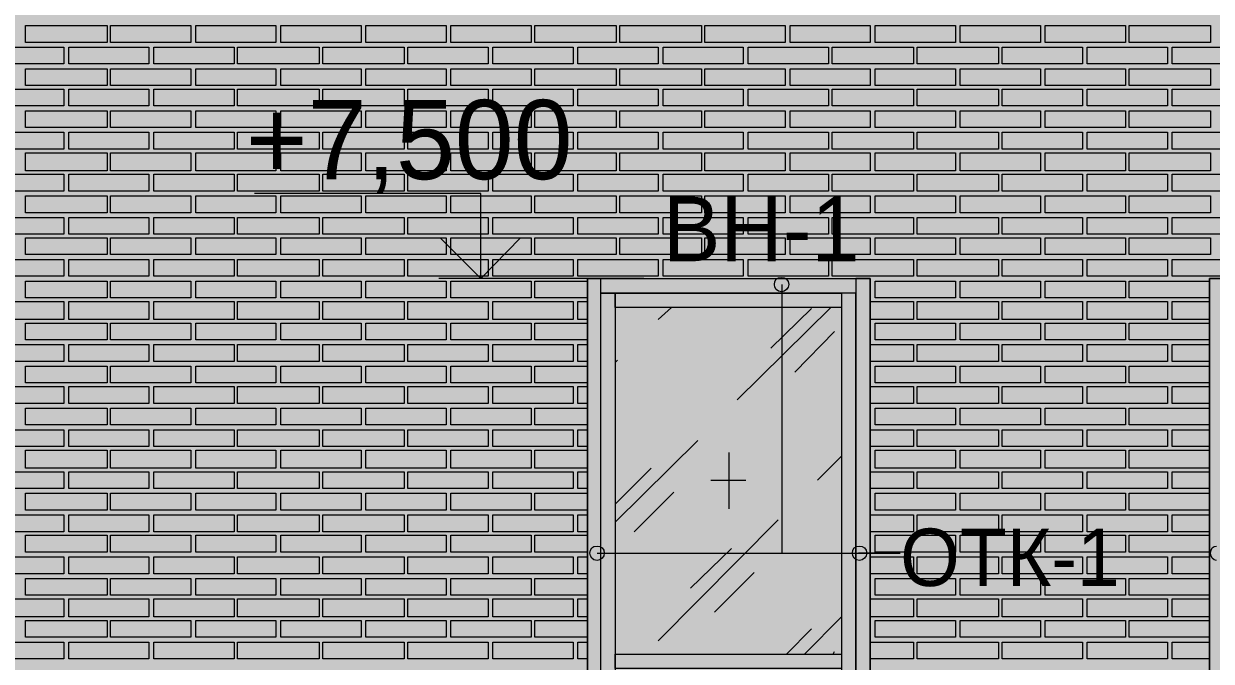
# Model space of a CAD drawing. Header units: millimetres. Extents: x -28928 to 100580, y -22867 to 36490.
# Drawn here: x -8373 to -4180, y 22440 to 24689 of the extents above; entities that cross this region are included whole.
import ezdxf

# ---------------------------------------------------------------- set-up
doc = ezdxf.new("R2010")
doc.units = ezdxf.units.MM
doc.layers.add('PDF _Геометрия', color=7, linetype='Continuous', true_color=0x8f8e8d)
doc.layers.add('PDF _Сплошная заливка', color=7, linetype='Continuous', true_color=0xffffff)
doc.layers.add('PDF _Текст', color=7, linetype='Continuous')

msp = doc.modelspace()

# ---------------------------------------------------------------- hatches: boundary and pattern name
at = {"layer": 'PDF _Сплошная заливка', "true_color": 0xdcd6cf, "transparency": 33554559}
msp.add_hatch(color=254, dxfattribs=at).paths.add_polyline_path([(-18676.6, 16343.4), (-18676.6, 19592.6), (-17276.3, 19592.6), (-17276.3, 16343.4), (19112.6, 16343.4), (19112.6, 30089.1), (-21853.9, 30089.1), (-21853.9, 16343.4), (-21375.9, 16343.4), (-21375.9, 19592.6), (-19277.4, 19592.6), (-19277.4, 16343.4)])

# ---------------------------------------------------------------- linework, layer by layer
at = {"layer": 'PDF _Геометрия', "lineweight": 9}
for points in [[(-8078.6, 24682.2), (-8078.6, 24623), (-8366.3, 24623), (-8366.3, 24682.2)], [(-7782.4, 24682.2), (-7782.4, 24623), (-8065.9, 24623), (-8065.9, 24682.2)], [(-7482, 24682.2), (-7482, 24623), (-7765.5, 24623), (-7765.5, 24682.2)], [(-7181.6, 24682.2), (-7181.6, 24623), (-7465.1, 24623), (-7465.1, 24682.2)], [(-6881.3, 24682.2), (-6881.3, 24623), (-7164.7, 24623), (-7164.7, 24682.2)], [(-6580.9, 24682.2), (-6580.9, 24623), (-6864.3, 24623), (-6864.3, 24682.2)], [(-6280.5, 24682.2), (-6280.5, 24623), (-6568.2, 24623), (-6568.2, 24682.2)], [(-5980.1, 24682.2), (-5980.1, 24623), (-6267.8, 24623), (-6267.8, 24682.2)], [(-5683.9, 24682.2), (-5683.9, 24623), (-5967.4, 24623), (-5967.4, 24682.2)], [(-5383.6, 24682.2), (-5383.6, 24623), (-5667, 24623), (-5667, 24682.2)], [(-5083.2, 24682.2), (-5083.2, 24623), (-5366.6, 24623), (-5366.6, 24682.2)], [(-4782.8, 24682.2), (-4782.8, 24623), (-5066.3, 24623), (-5066.3, 24682.2)], [(-4482.4, 24682.2), (-4482.4, 24623), (-4765.9, 24623), (-4765.9, 24682.2)], [(-4182, 24682.2), (-4182, 24623), (-4469.7, 24623), (-4469.7, 24682.2)], [(-8230.9, 24546.8), (-8374.7, 24546.8), (-8514.3, 24546.8), (-8514.3, 24606), (-8374.7, 24606), (-8230.9, 24606)], [(-7930.5, 24546.8), (-8074.3, 24546.8), (-8213.9, 24546.8), (-8213.9, 24606), (-8074.3, 24606), (-7930.5, 24606)], [(-7630.1, 24546.8), (-7773.9, 24546.8), (-7913.6, 24546.8), (-7913.6, 24606), (-7773.9, 24606), (-7630.1, 24606)], [(-7329.7, 24546.8), (-7473.6, 24546.8), (-7617.4, 24546.8), (-7617.4, 24606), (-7473.6, 24606), (-7329.7, 24606)], [(-7029.3, 24546.8), (-7173.2, 24546.8), (-7317, 24546.8), (-7317, 24606), (-7173.2, 24606), (-7029.3, 24606)], [(-6733.2, 24546.8), (-6872.8, 24546.8), (-7016.6, 24546.8), (-7016.6, 24606), (-6872.8, 24606), (-6733.2, 24606)], [(-6432.8, 24546.8), (-6572.4, 24546.8), (-6716.3, 24546.8), (-6716.3, 24606), (-6572.4, 24606), (-6432.8, 24606)], [(-6132.4, 24546.8), (-6272, 24546.8), (-6415.9, 24546.8), (-6415.9, 24606), (-6272, 24606), (-6132.4, 24606)], [(-5832, 24546.8), (-5975.9, 24546.8), (-6115.5, 24546.8), (-6115.5, 24606), (-5975.9, 24606), (-5832, 24606)], [(-5531.6, 24546.8), (-5675.5, 24546.8), (-5815.1, 24546.8), (-5815.1, 24606), (-5675.5, 24606), (-5531.6, 24606)], [(-5231.3, 24546.8), (-5375.1, 24546.8), (-5518.9, 24546.8), (-5518.9, 24606), (-5375.1, 24606), (-5231.3, 24606)], [(-4930.9, 24546.8), (-5074.7, 24546.8), (-5218.6, 24546.8), (-5218.6, 24606), (-5074.7, 24606), (-4930.9, 24606)], [(-4634.7, 24546.8), (-4774.3, 24546.8), (-4918.2, 24546.8), (-4918.2, 24606), (-4774.3, 24606), (-4634.7, 24606)], [(-4334.3, 24546.8), (-4473.9, 24546.8), (-4617.8, 24546.8), (-4617.8, 24606), (-4473.9, 24606), (-4334.3, 24606)], [(-4033.9, 24546.8), (-4173.6, 24546.8), (-4317.4, 24546.8), (-4317.4, 24606), (-4173.6, 24606), (-4033.9, 24606)], [(-8078.6, 24529.9), (-8078.6, 24470.7), (-8366.3, 24470.7), (-8366.3, 24529.9)], [(-7782.4, 24529.9), (-7782.4, 24470.7), (-8065.9, 24470.7), (-8065.9, 24529.9)], [(-7482, 24529.9), (-7482, 24470.7), (-7765.5, 24470.7), (-7765.5, 24529.9)], [(-7181.6, 24529.9), (-7181.6, 24470.7), (-7465.1, 24470.7), (-7465.1, 24529.9)], [(-6881.3, 24529.9), (-6881.3, 24470.7), (-7164.7, 24470.7), (-7164.7, 24529.9)], [(-6580.9, 24529.9), (-6580.9, 24470.7), (-6864.3, 24470.7), (-6864.3, 24529.9)], [(-6280.5, 24529.9), (-6280.5, 24470.7), (-6568.2, 24470.7), (-6568.2, 24529.9)], [(-5980.1, 24529.9), (-5980.1, 24470.7), (-6267.8, 24470.7), (-6267.8, 24529.9)], [(-5683.9, 24529.9), (-5683.9, 24470.7), (-5967.4, 24470.7), (-5967.4, 24529.9)], [(-5383.6, 24529.9), (-5383.6, 24470.7), (-5667, 24470.7), (-5667, 24529.9)], [(-5083.2, 24529.9), (-5083.2, 24470.7), (-5366.6, 24470.7), (-5366.6, 24529.9)], [(-4782.8, 24529.9), (-4782.8, 24470.7), (-5066.3, 24470.7), (-5066.3, 24529.9)], [(-4482.4, 24529.9), (-4482.4, 24470.7), (-4765.9, 24470.7), (-4765.9, 24529.9)], [(-4182, 24529.9), (-4182, 24470.7), (-4469.7, 24470.7), (-4469.7, 24529.9)], [(-8230.9, 24398.7), (-8374.7, 24398.7), (-8514.3, 24398.7), (-8514.3, 24458), (-8374.7, 24458), (-8230.9, 24458)], [(-7930.5, 24398.7), (-8074.3, 24398.7), (-8213.9, 24398.7), (-8213.9, 24458), (-8074.3, 24458), (-7930.5, 24458)], [(-7630.1, 24398.7), (-7773.9, 24398.7), (-7913.6, 24398.7), (-7913.6, 24458), (-7773.9, 24458), (-7630.1, 24458)], [(-7329.7, 24398.7), (-7473.6, 24398.7), (-7617.4, 24398.7), (-7617.4, 24458), (-7473.6, 24458), (-7329.7, 24458)], [(-7029.3, 24398.7), (-7173.2, 24398.7), (-7317, 24398.7), (-7317, 24458), (-7173.2, 24458), (-7029.3, 24458)], [(-6733.2, 24398.7), (-6872.8, 24398.7), (-7016.6, 24398.7), (-7016.6, 24458), (-6872.8, 24458), (-6733.2, 24458)], [(-6432.8, 24398.7), (-6572.4, 24398.7), (-6716.3, 24398.7), (-6716.3, 24458), (-6572.4, 24458), (-6432.8, 24458)], [(-6132.4, 24398.7), (-6272, 24398.7), (-6415.9, 24398.7), (-6415.9, 24458), (-6272, 24458), (-6132.4, 24458)], [(-5832, 24398.7), (-5975.9, 24398.7), (-6115.5, 24398.7), (-6115.5, 24458), (-5975.9, 24458), (-5832, 24458)], [(-5531.6, 24398.7), (-5675.5, 24398.7), (-5815.1, 24398.7), (-5815.1, 24458), (-5675.5, 24458), (-5531.6, 24458)], [(-5231.3, 24398.7), (-5375.1, 24398.7), (-5518.9, 24398.7), (-5518.9, 24458), (-5375.1, 24458), (-5231.3, 24458)], [(-4930.9, 24398.7), (-5074.7, 24398.7), (-5218.6, 24398.7), (-5218.6, 24458), (-5074.7, 24458), (-4930.9, 24458)], [(-4634.7, 24398.7), (-4774.3, 24398.7), (-4918.2, 24398.7), (-4918.2, 24458), (-4774.3, 24458), (-4634.7, 24458)], [(-4334.3, 24398.7), (-4473.9, 24398.7), (-4617.8, 24398.7), (-4617.8, 24458), (-4473.9, 24458), (-4334.3, 24458)], [(-4033.9, 24398.7), (-4173.6, 24398.7), (-4317.4, 24398.7), (-4317.4, 24458), (-4173.6, 24458), (-4033.9, 24458)], [(-8078.6, 24381.8), (-8078.6, 24322.6), (-8366.3, 24322.6), (-8366.3, 24381.8)], [(-7782.4, 24381.8), (-7782.4, 24322.6), (-8065.9, 24322.6), (-8065.9, 24381.8)], [(-7482, 24381.8), (-7482, 24322.6), (-7765.5, 24322.6), (-7765.5, 24381.8)], [(-7181.6, 24381.8), (-7181.6, 24322.6), (-7465.1, 24322.6), (-7465.1, 24381.8)], [(-6881.3, 24381.8), (-6881.3, 24322.6), (-7164.7, 24322.6), (-7164.7, 24381.8)], [(-6580.9, 24381.8), (-6580.9, 24322.6), (-6864.3, 24322.6), (-6864.3, 24381.8)], [(-6280.5, 24381.8), (-6280.5, 24322.6), (-6568.2, 24322.6), (-6568.2, 24381.8)], [(-5980.1, 24381.8), (-5980.1, 24322.6), (-6267.8, 24322.6), (-6267.8, 24381.8)], [(-5683.9, 24381.8), (-5683.9, 24322.6), (-5967.4, 24322.6), (-5967.4, 24381.8)], [(-5383.6, 24381.8), (-5383.6, 24322.6), (-5667, 24322.6), (-5667, 24381.8)], [(-5083.2, 24381.8), (-5083.2, 24322.6), (-5366.6, 24322.6), (-5366.6, 24381.8)], [(-4782.8, 24381.8), (-4782.8, 24322.6), (-5066.3, 24322.6), (-5066.3, 24381.8)], [(-4482.4, 24381.8), (-4482.4, 24322.6), (-4765.9, 24322.6), (-4765.9, 24381.8)], [(-4182, 24381.8), (-4182, 24322.6), (-4469.7, 24322.6), (-4469.7, 24381.8)], [(-8230.9, 24246.4), (-8374.7, 24246.4), (-8514.3, 24246.4), (-8514.3, 24305.7), (-8374.7, 24305.7), (-8230.9, 24305.7)], [(-7930.5, 24246.4), (-8074.3, 24246.4), (-8213.9, 24246.4), (-8213.9, 24305.7), (-8074.3, 24305.7), (-7930.5, 24305.7)], [(-7630.1, 24246.4), (-7773.9, 24246.4), (-7913.6, 24246.4), (-7913.6, 24305.7), (-7773.9, 24305.7), (-7630.1, 24305.7)], [(-7329.7, 24246.4), (-7473.6, 24246.4), (-7617.4, 24246.4), (-7617.4, 24305.7), (-7473.6, 24305.7), (-7329.7, 24305.7)], [(-7029.3, 24246.4), (-7173.2, 24246.4), (-7317, 24246.4), (-7317, 24305.7), (-7173.2, 24305.7), (-7029.3, 24305.7)], [(-6733.2, 24246.4), (-6872.8, 24246.4), (-7016.6, 24246.4), (-7016.6, 24305.7), (-6872.8, 24305.7), (-6733.2, 24305.7)], [(-6432.8, 24246.4), (-6572.4, 24246.4), (-6716.3, 24246.4), (-6716.3, 24305.7), (-6572.4, 24305.7), (-6432.8, 24305.7)], [(-6132.4, 24246.4), (-6272, 24246.4), (-6415.9, 24246.4), (-6415.9, 24305.7), (-6272, 24305.7), (-6132.4, 24305.7)], [(-5832, 24246.4), (-5975.9, 24246.4), (-6115.5, 24246.4), (-6115.5, 24305.7), (-5975.9, 24305.7), (-5832, 24305.7)], [(-5531.6, 24246.4), (-5675.5, 24246.4), (-5815.1, 24246.4), (-5815.1, 24305.7), (-5675.5, 24305.7), (-5531.6, 24305.7)], [(-5231.3, 24246.4), (-5375.1, 24246.4), (-5518.9, 24246.4), (-5518.9, 24305.7), (-5375.1, 24305.7), (-5231.3, 24305.7)], [(-4930.9, 24246.4), (-5074.7, 24246.4), (-5218.6, 24246.4), (-5218.6, 24305.7), (-5074.7, 24305.7), (-4930.9, 24305.7)], [(-4634.7, 24246.4), (-4774.3, 24246.4), (-4918.2, 24246.4), (-4918.2, 24305.7), (-4774.3, 24305.7), (-4634.7, 24305.7)], [(-4334.3, 24246.4), (-4473.9, 24246.4), (-4617.8, 24246.4), (-4617.8, 24305.7), (-4473.9, 24305.7), (-4334.3, 24305.7)], [(-4033.9, 24246.4), (-4173.6, 24246.4), (-4317.4, 24246.4), (-4317.4, 24305.7), (-4173.6, 24305.7), (-4033.9, 24305.7)], [(-8078.6, 24233.7), (-8078.6, 24170.3), (-8366.3, 24170.3), (-8366.3, 24233.7)], [(-7782.4, 24233.7), (-7782.4, 24170.3), (-8065.9, 24170.3), (-8065.9, 24233.7)], [(-7482, 24233.7), (-7482, 24170.3), (-7765.5, 24170.3), (-7765.5, 24233.7)], [(-7181.6, 24233.7), (-7181.6, 24170.3), (-7465.1, 24170.3), (-7465.1, 24233.7)], [(-6881.3, 24233.7), (-6881.3, 24170.3), (-7164.7, 24170.3), (-7164.7, 24233.7)], [(-6580.9, 24233.7), (-6580.9, 24170.3), (-6864.3, 24170.3), (-6864.3, 24233.7)], [(-6280.5, 24233.7), (-6280.5, 24170.3), (-6568.2, 24170.3), (-6568.2, 24233.7)], [(-5980.1, 24233.7), (-5980.1, 24170.3), (-6267.8, 24170.3), (-6267.8, 24233.7)], [(-5683.9, 24233.7), (-5683.9, 24170.3), (-5967.4, 24170.3), (-5967.4, 24233.7)], [(-5383.6, 24233.7), (-5383.6, 24170.3), (-5667, 24170.3), (-5667, 24233.7)], [(-5083.2, 24233.7), (-5083.2, 24170.3), (-5366.6, 24170.3), (-5366.6, 24233.7)], [(-4782.8, 24233.7), (-4782.8, 24170.3), (-5066.3, 24170.3), (-5066.3, 24233.7)], [(-4482.4, 24233.7), (-4482.4, 24170.3), (-4765.9, 24170.3), (-4765.9, 24233.7)], [(-4182, 24233.7), (-4182, 24170.3), (-4469.7, 24170.3), (-4469.7, 24233.7)], [(-8230.9, 24098.4), (-8374.7, 24098.4), (-8514.3, 24098.4), (-8514.3, 24157.6), (-8374.7, 24157.6), (-8230.9, 24157.6)], [(-7930.5, 24098.4), (-8074.3, 24098.4), (-8213.9, 24098.4), (-8213.9, 24157.6), (-8074.3, 24157.6), (-7930.5, 24157.6)], [(-7630.1, 24098.4), (-7773.9, 24098.4), (-7913.6, 24098.4), (-7913.6, 24157.6), (-7773.9, 24157.6), (-7630.1, 24157.6)], [(-7329.7, 24098.4), (-7473.6, 24098.4), (-7617.4, 24098.4), (-7617.4, 24157.6), (-7473.6, 24157.6), (-7329.7, 24157.6)], [(-7029.3, 24098.4), (-7173.2, 24098.4), (-7317, 24098.4), (-7317, 24157.6), (-7173.2, 24157.6), (-7029.3, 24157.6)], [(-6733.2, 24098.4), (-6872.8, 24098.4), (-7016.6, 24098.4), (-7016.6, 24157.6), (-6872.8, 24157.6), (-6733.2, 24157.6)], [(-6432.8, 24098.4), (-6572.4, 24098.4), (-6716.3, 24098.4), (-6716.3, 24157.6), (-6572.4, 24157.6), (-6432.8, 24157.6)], [(-6132.4, 24098.4), (-6272, 24098.4), (-6415.9, 24098.4), (-6415.9, 24157.6), (-6272, 24157.6), (-6132.4, 24157.6)], [(-5832, 24098.4), (-5975.9, 24098.4), (-6115.5, 24098.4), (-6115.5, 24157.6), (-5975.9, 24157.6), (-5832, 24157.6)], [(-5531.6, 24098.4), (-5675.5, 24098.4), (-5815.1, 24098.4), (-5815.1, 24157.6), (-5675.5, 24157.6), (-5531.6, 24157.6)], [(-5231.3, 24098.4), (-5375.1, 24098.4), (-5518.9, 24098.4), (-5518.9, 24157.6), (-5375.1, 24157.6), (-5231.3, 24157.6)], [(-4930.9, 24098.4), (-5074.7, 24098.4), (-5218.6, 24098.4), (-5218.6, 24157.6), (-5074.7, 24157.6), (-4930.9, 24157.6)], [(-4634.7, 24098.4), (-4774.3, 24098.4), (-4918.2, 24098.4), (-4918.2, 24157.6), (-4774.3, 24157.6), (-4634.7, 24157.6)], [(-4334.3, 24098.4), (-4473.9, 24098.4), (-4617.8, 24098.4), (-4617.8, 24157.6), (-4473.9, 24157.6), (-4334.3, 24157.6)], [(-4033.9, 24098.4), (-4173.6, 24098.4), (-4317.4, 24098.4), (-4317.4, 24157.6), (-4173.6, 24157.6), (-4033.9, 24157.6)], [(-8078.6, 24081.4), (-8078.6, 24022.2), (-8366.3, 24022.2), (-8366.3, 24081.4)], [(-7782.4, 24081.4), (-7782.4, 24022.2), (-8065.9, 24022.2), (-8065.9, 24081.4)], [(-7482, 24081.4), (-7482, 24022.2), (-7765.5, 24022.2), (-7765.5, 24081.4)], [(-7181.6, 24081.4), (-7181.6, 24022.2), (-7465.1, 24022.2), (-7465.1, 24081.4)], [(-6881.3, 24081.4), (-6881.3, 24022.2), (-7164.7, 24022.2), (-7164.7, 24081.4)], [(-6580.9, 24081.4), (-6580.9, 24022.2), (-6864.3, 24022.2), (-6864.3, 24081.4)], [(-6280.5, 24081.4), (-6280.5, 24022.2), (-6568.2, 24022.2), (-6568.2, 24081.4)], [(-5980.1, 24081.4), (-5980.1, 24022.2), (-6267.8, 24022.2), (-6267.8, 24081.4)], [(-5683.9, 24081.4), (-5683.9, 24022.2), (-5967.4, 24022.2), (-5967.4, 24081.4)], [(-5383.6, 24081.4), (-5383.6, 24022.2), (-5667, 24022.2), (-5667, 24081.4)], [(-5083.2, 24081.4), (-5083.2, 24022.2), (-5366.6, 24022.2), (-5366.6, 24081.4)], [(-4782.8, 24081.4), (-4782.8, 24022.2), (-5066.3, 24022.2), (-5066.3, 24081.4)], [(-4482.4, 24081.4), (-4482.4, 24022.2), (-4765.9, 24022.2), (-4765.9, 24081.4)], [(-4182, 24081.4), (-4182, 24022.2), (-4469.7, 24022.2), (-4469.7, 24081.4)], [(-8230.9, 23946), (-8374.7, 23946), (-8514.3, 23946), (-8514.3, 24005.3), (-8374.7, 24005.3), (-8230.9, 24005.3)], [(-7930.5, 23946), (-8074.3, 23946), (-8213.9, 23946), (-8213.9, 24005.3), (-8074.3, 24005.3), (-7930.5, 24005.3)], [(-7630.1, 23946), (-7773.9, 23946), (-7913.6, 23946), (-7913.6, 24005.3), (-7773.9, 24005.3), (-7630.1, 24005.3)], [(-7329.7, 23946), (-7473.6, 23946), (-7617.4, 23946), (-7617.4, 24005.3), (-7473.6, 24005.3), (-7329.7, 24005.3)], [(-7029.3, 23946), (-7173.2, 23946), (-7317, 23946), (-7317, 24005.3), (-7173.2, 24005.3), (-7029.3, 24005.3)], [(-6733.2, 23946), (-6872.8, 23946), (-7016.6, 23946), (-7016.6, 24005.3), (-6872.8, 24005.3), (-6733.2, 24005.3)], [(-6432.8, 23946), (-6572.4, 23946), (-6716.3, 23946), (-6716.3, 24005.3), (-6572.4, 24005.3), (-6432.8, 24005.3)], [(-6132.4, 23946), (-6272, 23946), (-6415.9, 23946), (-6415.9, 24005.3), (-6272, 24005.3), (-6132.4, 24005.3)], [(-5832, 23946), (-5975.9, 23946), (-6115.5, 23946), (-6115.5, 24005.3), (-5975.9, 24005.3), (-5832, 24005.3)], [(-5531.6, 23946), (-5675.5, 23946), (-5815.1, 23946), (-5815.1, 24005.3), (-5675.5, 24005.3), (-5531.6, 24005.3)], [(-5231.3, 23946), (-5375.1, 23946), (-5518.9, 23946), (-5518.9, 24005.3), (-5375.1, 24005.3), (-5231.3, 24005.3)], [(-4930.9, 23946), (-5074.7, 23946), (-5218.6, 23946), (-5218.6, 24005.3), (-5074.7, 24005.3), (-4930.9, 24005.3)], [(-4634.7, 23946), (-4774.3, 23946), (-4918.2, 23946), (-4918.2, 24005.3), (-4774.3, 24005.3), (-4634.7, 24005.3)], [(-4334.3, 23946), (-4473.9, 23946), (-4617.8, 23946), (-4617.8, 24005.3), (-4473.9, 24005.3), (-4334.3, 24005.3)], [(-4033.9, 23946), (-4173.6, 23946), (-4317.4, 23946), (-4317.4, 24005.3), (-4173.6, 24005.3), (-4033.9, 24005.3)], [(-8078.6, 23933.4), (-8078.6, 23874.1), (-8366.3, 23874.1), (-8366.3, 23933.4)], [(-7782.4, 23933.4), (-7782.4, 23874.1), (-8065.9, 23874.1), (-8065.9, 23933.4)], [(-7482, 23933.4), (-7482, 23874.1), (-7765.5, 23874.1), (-7765.5, 23933.4)], [(-7181.6, 23933.4), (-7181.6, 23874.1), (-7465.1, 23874.1), (-7465.1, 23933.4)], [(-6881.3, 23933.4), (-6881.3, 23874.1), (-7164.7, 23874.1), (-7164.7, 23933.4)], [(-6580.9, 23933.4), (-6580.9, 23874.1), (-6864.3, 23874.1), (-6864.3, 23933.4)], [(-6280.5, 23933.4), (-6280.5, 23874.1), (-6568.2, 23874.1), (-6568.2, 23933.4)], [(-5980.1, 23933.4), (-5980.1, 23874.1), (-6267.8, 23874.1), (-6267.8, 23933.4)], [(-5683.9, 23933.4), (-5683.9, 23874.1), (-5967.4, 23874.1), (-5967.4, 23933.4)], [(-5383.6, 23933.4), (-5383.6, 23874.1), (-5667, 23874.1), (-5667, 23933.4)], [(-5083.2, 23933.4), (-5083.2, 23874.1), (-5366.6, 23874.1), (-5366.6, 23933.4)], [(-4782.8, 23933.4), (-4782.8, 23874.1), (-5066.3, 23874.1), (-5066.3, 23933.4)], [(-4482.4, 23933.4), (-4482.4, 23874.1), (-4765.9, 23874.1), (-4765.9, 23933.4)], [(-4182, 23933.4), (-4182, 23874.1), (-4469.7, 23874.1), (-4469.7, 23933.4)], [(-8230.9, 23798), (-8374.7, 23798), (-8514.3, 23798), (-8514.3, 23857.2), (-8374.7, 23857.2), (-8230.9, 23857.2)], [(-7930.5, 23798), (-8074.3, 23798), (-8213.9, 23798), (-8213.9, 23857.2), (-8074.3, 23857.2), (-7930.5, 23857.2)], [(-7630.1, 23798), (-7773.9, 23798), (-7913.6, 23798), (-7913.6, 23857.2), (-7773.9, 23857.2), (-7630.1, 23857.2)], [(-7329.7, 23798), (-7473.6, 23798), (-7617.4, 23798), (-7617.4, 23857.2), (-7473.6, 23857.2), (-7329.7, 23857.2)], [(-7029.3, 23798), (-7173.2, 23798), (-7317, 23798), (-7317, 23857.2), (-7173.2, 23857.2), (-7029.3, 23857.2)], [(-6733.2, 23798), (-6872.8, 23798), (-7016.6, 23798), (-7016.6, 23857.2), (-6872.8, 23857.2), (-6733.2, 23857.2)], [(-6432.8, 23798), (-6572.4, 23798), (-6716.3, 23798), (-6716.3, 23857.2), (-6572.4, 23857.2), (-6432.8, 23857.2)], [(-6132.4, 23798), (-6272, 23798), (-6415.9, 23798), (-6415.9, 23857.2), (-6272, 23857.2), (-6132.4, 23857.2)], [(-5832, 23798), (-5975.9, 23798), (-6115.5, 23798), (-6115.5, 23857.2), (-5975.9, 23857.2), (-5832, 23857.2)], [(-5531.6, 23798), (-5675.5, 23798), (-5815.1, 23798), (-5815.1, 23857.2), (-5675.5, 23857.2), (-5531.6, 23857.2)], [(-5231.3, 23798), (-5375.1, 23798), (-5518.9, 23798), (-5518.9, 23857.2), (-5375.1, 23857.2), (-5231.3, 23857.2)], [(-4930.9, 23798), (-5074.7, 23798), (-5218.6, 23798), (-5218.6, 23857.2), (-5074.7, 23857.2), (-4930.9, 23857.2)], [(-4634.7, 23798), (-4774.3, 23798), (-4918.2, 23798), (-4918.2, 23857.2), (-4774.3, 23857.2), (-4634.7, 23857.2)], [(-4334.3, 23798), (-4473.9, 23798), (-4617.8, 23798), (-4617.8, 23857.2), (-4473.9, 23857.2), (-4334.3, 23857.2)], [(-4033.9, 23798), (-4173.6, 23798), (-4317.4, 23798), (-4317.4, 23857.2), (-4173.6, 23857.2), (-4033.9, 23857.2)], [(-8078.6, 23781), (-8078.6, 23721.8), (-8366.3, 23721.8), (-8366.3, 23781)], [(-7782.4, 23781), (-7782.4, 23721.8), (-8065.9, 23721.8), (-8065.9, 23781)], [(-7482, 23781), (-7482, 23721.8), (-7765.5, 23721.8), (-7765.5, 23781)], [(-7181.6, 23781), (-7181.6, 23721.8), (-7465.1, 23721.8), (-7465.1, 23781)], [(-6881.3, 23781), (-6881.3, 23721.8), (-7164.7, 23721.8), (-7164.7, 23781)], [(-6580.9, 23781), (-6580.9, 23721.8), (-6864.3, 23721.8), (-6864.3, 23781)], [(-5083.2, 23781), (-5083.2, 23721.8), (-5366.6, 23721.8), (-5366.6, 23781)], [(-4782.8, 23781), (-4782.8, 23721.8), (-5066.3, 23721.8), (-5066.3, 23781)], [(-4482.4, 23781), (-4482.4, 23721.8), (-4765.9, 23721.8), (-4765.9, 23781)], [(-8230.9, 23645.7), (-8374.7, 23645.7), (-8514.3, 23645.7), (-8514.3, 23709.1), (-8374.7, 23709.1), (-8230.9, 23709.1)], [(-7930.5, 23645.7), (-8074.3, 23645.7), (-8213.9, 23645.7), (-8213.9, 23709.1), (-8074.3, 23709.1), (-7930.5, 23709.1)], [(-7630.1, 23645.7), (-7773.9, 23645.7), (-7913.6, 23645.7), (-7913.6, 23709.1), (-7773.9, 23709.1), (-7630.1, 23709.1)], [(-7329.7, 23645.7), (-7473.6, 23645.7), (-7617.4, 23645.7), (-7617.4, 23709.1), (-7473.6, 23709.1), (-7329.7, 23709.1)], [(-7029.3, 23645.7), (-7173.2, 23645.7), (-7317, 23645.7), (-7317, 23709.1), (-7173.2, 23709.1), (-7029.3, 23709.1)], [(-6733.2, 23645.7), (-6872.8, 23645.7), (-7016.6, 23645.7), (-7016.6, 23709.1), (-6872.8, 23709.1), (-6733.2, 23709.1)], [(-6432.8, 23645.7), (-6572.4, 23645.7), (-6716.3, 23645.7), (-6716.3, 23709.1), (-6572.4, 23709.1), (-6432.8, 23709.1)], [(-4930.9, 23645.7), (-5074.7, 23645.7), (-5218.6, 23645.7), (-5218.6, 23709.1), (-5074.7, 23709.1), (-4930.9, 23709.1)], [(-4634.7, 23645.7), (-4774.3, 23645.7), (-4918.2, 23645.7), (-4918.2, 23709.1), (-4774.3, 23709.1), (-4634.7, 23709.1)], [(-4334.3, 23645.7), (-4473.9, 23645.7), (-4617.8, 23645.7), (-4617.8, 23709.1), (-4473.9, 23709.1), (-4334.3, 23709.1)], [(-8078.6, 23633), (-8078.6, 23573.7), (-8366.3, 23573.7), (-8366.3, 23633)], [(-7782.4, 23633), (-7782.4, 23573.7), (-8065.9, 23573.7), (-8065.9, 23633)], [(-7482, 23633), (-7482, 23573.7), (-7765.5, 23573.7), (-7765.5, 23633)], [(-7181.6, 23633), (-7181.6, 23573.7), (-7465.1, 23573.7), (-7465.1, 23633)], [(-6881.3, 23633), (-6881.3, 23573.7), (-7164.7, 23573.7), (-7164.7, 23633)], [(-6580.9, 23633), (-6580.9, 23573.7), (-6864.3, 23573.7), (-6864.3, 23633)], [(-5083.2, 23633), (-5083.2, 23573.7), (-5366.6, 23573.7), (-5366.6, 23633)], [(-4782.8, 23633), (-4782.8, 23573.7), (-5066.3, 23573.7), (-5066.3, 23633)], [(-4482.4, 23633), (-4482.4, 23573.7), (-4765.9, 23573.7), (-4765.9, 23633)], [(-8230.9, 23497.6), (-8374.7, 23497.6), (-8514.3, 23497.6), (-8514.3, 23556.8), (-8374.7, 23556.8), (-8230.9, 23556.8)], [(-7930.5, 23497.6), (-8074.3, 23497.6), (-8213.9, 23497.6), (-8213.9, 23556.8), (-8074.3, 23556.8), (-7930.5, 23556.8)], [(-7630.1, 23497.6), (-7773.9, 23497.6), (-7913.6, 23497.6), (-7913.6, 23556.8), (-7773.9, 23556.8), (-7630.1, 23556.8)], [(-7329.7, 23497.6), (-7473.6, 23497.6), (-7617.4, 23497.6), (-7617.4, 23556.8), (-7473.6, 23556.8), (-7329.7, 23556.8)], [(-7029.3, 23497.6), (-7173.2, 23497.6), (-7317, 23497.6), (-7317, 23556.8), (-7173.2, 23556.8), (-7029.3, 23556.8)], [(-6733.2, 23497.6), (-6872.8, 23497.6), (-7016.6, 23497.6), (-7016.6, 23556.8), (-6872.8, 23556.8), (-6733.2, 23556.8)], [(-6432.8, 23497.6), (-6572.4, 23497.6), (-6716.3, 23497.6), (-6716.3, 23556.8), (-6572.4, 23556.8), (-6432.8, 23556.8)], [(-4930.9, 23497.6), (-5074.7, 23497.6), (-5218.6, 23497.6), (-5218.6, 23556.8), (-5074.7, 23556.8), (-4930.9, 23556.8)], [(-4634.7, 23497.6), (-4774.3, 23497.6), (-4918.2, 23497.6), (-4918.2, 23556.8), (-4774.3, 23556.8), (-4634.7, 23556.8)], [(-4334.3, 23497.6), (-4473.9, 23497.6), (-4617.8, 23497.6), (-4617.8, 23556.8), (-4473.9, 23556.8), (-4334.3, 23556.8)], [(-8078.6, 23480.7), (-8078.6, 23421.4), (-8366.3, 23421.4), (-8366.3, 23480.7)], [(-7782.4, 23480.7), (-7782.4, 23421.4), (-8065.9, 23421.4), (-8065.9, 23480.7)], [(-7482, 23480.7), (-7482, 23421.4), (-7765.5, 23421.4), (-7765.5, 23480.7)], [(-7181.6, 23480.7), (-7181.6, 23421.4), (-7465.1, 23421.4), (-7465.1, 23480.7)], [(-6881.3, 23480.7), (-6881.3, 23421.4), (-7164.7, 23421.4), (-7164.7, 23480.7)], [(-6580.9, 23480.7), (-6580.9, 23421.4), (-6864.3, 23421.4), (-6864.3, 23480.7)], [(-5083.2, 23480.7), (-5083.2, 23421.4), (-5366.6, 23421.4), (-5366.6, 23480.7)], [(-4782.8, 23480.7), (-4782.8, 23421.4), (-5066.3, 23421.4), (-5066.3, 23480.7)], [(-4482.4, 23480.7), (-4482.4, 23421.4), (-4765.9, 23421.4), (-4765.9, 23480.7)], [(-8230.9, 23349.5), (-8374.7, 23349.5), (-8514.3, 23349.5), (-8514.3, 23408.7), (-8374.7, 23408.7), (-8230.9, 23408.7)], [(-7930.5, 23349.5), (-8074.3, 23349.5), (-8213.9, 23349.5), (-8213.9, 23408.7), (-8074.3, 23408.7), (-7930.5, 23408.7)], [(-7630.1, 23349.5), (-7773.9, 23349.5), (-7913.6, 23349.5), (-7913.6, 23408.7), (-7773.9, 23408.7), (-7630.1, 23408.7)], [(-7329.7, 23349.5), (-7473.6, 23349.5), (-7617.4, 23349.5), (-7617.4, 23408.7), (-7473.6, 23408.7), (-7329.7, 23408.7)], [(-7029.3, 23349.5), (-7173.2, 23349.5), (-7317, 23349.5), (-7317, 23408.7), (-7173.2, 23408.7), (-7029.3, 23408.7)], [(-6733.2, 23349.5), (-6872.8, 23349.5), (-7016.6, 23349.5), (-7016.6, 23408.7), (-6872.8, 23408.7), (-6733.2, 23408.7)], [(-6432.8, 23349.5), (-6572.4, 23349.5), (-6716.3, 23349.5), (-6716.3, 23408.7), (-6572.4, 23408.7), (-6432.8, 23408.7)], [(-4930.9, 23349.5), (-5074.7, 23349.5), (-5218.6, 23349.5), (-5218.6, 23408.7), (-5074.7, 23408.7), (-4930.9, 23408.7)], [(-4634.7, 23349.5), (-4774.3, 23349.5), (-4918.2, 23349.5), (-4918.2, 23408.7), (-4774.3, 23408.7), (-4634.7, 23408.7)], [(-4334.3, 23349.5), (-4473.9, 23349.5), (-4617.8, 23349.5), (-4617.8, 23408.7), (-4473.9, 23408.7), (-4334.3, 23408.7)], [(-8078.6, 23332.6), (-8078.6, 23273.4), (-8366.3, 23273.4), (-8366.3, 23332.6)], [(-7782.4, 23332.6), (-7782.4, 23273.4), (-8065.9, 23273.4), (-8065.9, 23332.6)], [(-7482, 23332.6), (-7482, 23273.4), (-7765.5, 23273.4), (-7765.5, 23332.6)], [(-7181.6, 23332.6), (-7181.6, 23273.4), (-7465.1, 23273.4), (-7465.1, 23332.6)], [(-6881.3, 23332.6), (-6881.3, 23273.4), (-7164.7, 23273.4), (-7164.7, 23332.6)], [(-6580.9, 23332.6), (-6580.9, 23273.4), (-6864.3, 23273.4), (-6864.3, 23332.6)], [(-5083.2, 23332.6), (-5083.2, 23273.4), (-5366.6, 23273.4), (-5366.6, 23332.6)], [(-4782.8, 23332.6), (-4782.8, 23273.4), (-5066.3, 23273.4), (-5066.3, 23332.6)], [(-4482.4, 23332.6), (-4482.4, 23273.4), (-4765.9, 23273.4), (-4765.9, 23332.6)], [(-8230.9, 23197.2), (-8374.7, 23197.2), (-8514.3, 23197.2), (-8514.3, 23256.4), (-8374.7, 23256.4), (-8230.9, 23256.4)], [(-7930.5, 23197.2), (-8074.3, 23197.2), (-8213.9, 23197.2), (-8213.9, 23256.4), (-8074.3, 23256.4), (-7930.5, 23256.4)], [(-7630.1, 23197.2), (-7773.9, 23197.2), (-7913.6, 23197.2), (-7913.6, 23256.4), (-7773.9, 23256.4), (-7630.1, 23256.4)], [(-7329.7, 23197.2), (-7473.6, 23197.2), (-7617.4, 23197.2), (-7617.4, 23256.4), (-7473.6, 23256.4), (-7329.7, 23256.4)], [(-7029.3, 23197.2), (-7173.2, 23197.2), (-7317, 23197.2), (-7317, 23256.4), (-7173.2, 23256.4), (-7029.3, 23256.4)], [(-6733.2, 23197.2), (-6872.8, 23197.2), (-7016.6, 23197.2), (-7016.6, 23256.4), (-6872.8, 23256.4), (-6733.2, 23256.4)], [(-6432.8, 23197.2), (-6572.4, 23197.2), (-6716.3, 23197.2), (-6716.3, 23256.4), (-6572.4, 23256.4), (-6432.8, 23256.4)], [(-4930.9, 23197.2), (-5074.7, 23197.2), (-5218.6, 23197.2), (-5218.6, 23256.4), (-5074.7, 23256.4), (-4930.9, 23256.4)], [(-4634.7, 23197.2), (-4774.3, 23197.2), (-4918.2, 23197.2), (-4918.2, 23256.4), (-4774.3, 23256.4), (-4634.7, 23256.4)], [(-4334.3, 23197.2), (-4473.9, 23197.2), (-4617.8, 23197.2), (-4617.8, 23256.4), (-4473.9, 23256.4), (-4334.3, 23256.4)], [(-8078.6, 23184.5), (-8078.6, 23121), (-8366.3, 23121), (-8366.3, 23184.5)], [(-7782.4, 23184.5), (-7782.4, 23121), (-8065.9, 23121), (-8065.9, 23184.5)], [(-7482, 23184.5), (-7482, 23121), (-7765.5, 23121), (-7765.5, 23184.5)], [(-7181.6, 23184.5), (-7181.6, 23121), (-7465.1, 23121), (-7465.1, 23184.5)], [(-6881.3, 23184.5), (-6881.3, 23121), (-7164.7, 23121), (-7164.7, 23184.5)], [(-6580.9, 23184.5), (-6580.9, 23121), (-6864.3, 23121), (-6864.3, 23184.5)], [(-5083.2, 23184.5), (-5083.2, 23121), (-5366.6, 23121), (-5366.6, 23184.5)], [(-4782.8, 23184.5), (-4782.8, 23121), (-5066.3, 23121), (-5066.3, 23184.5)], [(-4482.4, 23184.5), (-4482.4, 23121), (-4765.9, 23121), (-4765.9, 23184.5)], [(-8230.9, 23049.1), (-8374.7, 23049.1), (-8514.3, 23049.1), (-8514.3, 23108.4), (-8374.7, 23108.4), (-8230.9, 23108.4)], [(-7930.5, 23049.1), (-8074.3, 23049.1), (-8213.9, 23049.1), (-8213.9, 23108.4), (-8074.3, 23108.4), (-7930.5, 23108.4)], [(-7630.1, 23049.1), (-7773.9, 23049.1), (-7913.6, 23049.1), (-7913.6, 23108.4), (-7773.9, 23108.4), (-7630.1, 23108.4)], [(-7329.7, 23049.1), (-7473.6, 23049.1), (-7617.4, 23049.1), (-7617.4, 23108.4), (-7473.6, 23108.4), (-7329.7, 23108.4)], [(-7029.3, 23049.1), (-7173.2, 23049.1), (-7317, 23049.1), (-7317, 23108.4), (-7173.2, 23108.4), (-7029.3, 23108.4)], [(-6733.2, 23049.1), (-6872.8, 23049.1), (-7016.6, 23049.1), (-7016.6, 23108.4), (-6872.8, 23108.4), (-6733.2, 23108.4)], [(-6432.8, 23049.1), (-6572.4, 23049.1), (-6716.3, 23049.1), (-6716.3, 23108.4), (-6572.4, 23108.4), (-6432.8, 23108.4)], [(-4930.9, 23049.1), (-5074.7, 23049.1), (-5218.6, 23049.1), (-5218.6, 23108.4), (-5074.7, 23108.4), (-4930.9, 23108.4)], [(-4634.7, 23049.1), (-4774.3, 23049.1), (-4918.2, 23049.1), (-4918.2, 23108.4), (-4774.3, 23108.4), (-4634.7, 23108.4)], [(-4334.3, 23049.1), (-4473.9, 23049.1), (-4617.8, 23049.1), (-4617.8, 23108.4), (-4473.9, 23108.4), (-4334.3, 23108.4)], [(-8078.6, 23032.2), (-8078.6, 22973), (-8366.3, 22973), (-8366.3, 23032.2)], [(-7782.4, 23032.2), (-7782.4, 22973), (-8065.9, 22973), (-8065.9, 23032.2)], [(-7482, 23032.2), (-7482, 22973), (-7765.5, 22973), (-7765.5, 23032.2)], [(-7181.6, 23032.2), (-7181.6, 22973), (-7465.1, 22973), (-7465.1, 23032.2)], [(-6881.3, 23032.2), (-6881.3, 22973), (-7164.7, 22973), (-7164.7, 23032.2)], [(-6580.9, 23032.2), (-6580.9, 22973), (-6864.3, 22973), (-6864.3, 23032.2)], [(-5083.2, 23032.2), (-5083.2, 22973), (-5366.6, 22973), (-5366.6, 23032.2)], [(-4782.8, 23032.2), (-4782.8, 22973), (-5066.3, 22973), (-5066.3, 23032.2)], [(-4482.4, 23032.2), (-4482.4, 22973), (-4765.9, 22973), (-4765.9, 23032.2)], [(-8230.9, 22896.8), (-8374.7, 22896.8), (-8514.3, 22896.8), (-8514.3, 22956), (-8374.7, 22956), (-8230.9, 22956)], [(-7930.5, 22896.8), (-8074.3, 22896.8), (-8213.9, 22896.8), (-8213.9, 22956), (-8074.3, 22956), (-7930.5, 22956)], [(-7630.1, 22896.8), (-7773.9, 22896.8), (-7913.6, 22896.8), (-7913.6, 22956), (-7773.9, 22956), (-7630.1, 22956)], [(-7329.7, 22896.8), (-7473.6, 22896.8), (-7617.4, 22896.8), (-7617.4, 22956), (-7473.6, 22956), (-7329.7, 22956)], [(-7029.3, 22896.8), (-7173.2, 22896.8), (-7317, 22896.8), (-7317, 22956), (-7173.2, 22956), (-7029.3, 22956)], [(-6733.2, 22896.8), (-6872.8, 22896.8), (-7016.6, 22896.8), (-7016.6, 22956), (-6872.8, 22956), (-6733.2, 22956)], [(-6432.8, 22896.8), (-6572.4, 22896.8), (-6716.3, 22896.8), (-6716.3, 22956), (-6572.4, 22956), (-6432.8, 22956)], [(-4930.9, 22896.8), (-5074.7, 22896.8), (-5218.6, 22896.8), (-5218.6, 22956), (-5074.7, 22956), (-4930.9, 22956)], [(-4634.7, 22896.8), (-4774.3, 22896.8), (-4918.2, 22896.8), (-4918.2, 22956), (-4774.3, 22956), (-4634.7, 22956)], [(-4334.3, 22896.8), (-4473.9, 22896.8), (-4617.8, 22896.8), (-4617.8, 22956), (-4473.9, 22956), (-4334.3, 22956)], [(-8078.6, 22884.1), (-8078.6, 22824.9), (-8366.3, 22824.9), (-8366.3, 22884.1)], [(-7782.4, 22884.1), (-7782.4, 22824.9), (-8065.9, 22824.9), (-8065.9, 22884.1)], [(-7482, 22884.1), (-7482, 22824.9), (-7765.5, 22824.9), (-7765.5, 22884.1)], [(-7181.6, 22884.1), (-7181.6, 22824.9), (-7465.1, 22824.9), (-7465.1, 22884.1)], [(-6881.3, 22884.1), (-6881.3, 22824.9), (-7164.7, 22824.9), (-7164.7, 22884.1)], [(-6580.9, 22884.1), (-6580.9, 22824.9), (-6864.3, 22824.9), (-6864.3, 22884.1)], [(-5083.2, 22884.1), (-5083.2, 22824.9), (-5366.6, 22824.9), (-5366.6, 22884.1)], [(-4782.8, 22884.1), (-4782.8, 22824.9), (-5066.3, 22824.9), (-5066.3, 22884.1)], [(-4482.4, 22884.1), (-4482.4, 22824.9), (-4765.9, 22824.9), (-4765.9, 22884.1)], [(-8230.9, 22748.7), (-8374.7, 22748.7), (-8514.3, 22748.7), (-8514.3, 22808), (-8374.7, 22808), (-8230.9, 22808)], [(-7930.5, 22748.7), (-8074.3, 22748.7), (-8213.9, 22748.7), (-8213.9, 22808), (-8074.3, 22808), (-7930.5, 22808)], [(-7630.1, 22748.7), (-7773.9, 22748.7), (-7913.6, 22748.7), (-7913.6, 22808), (-7773.9, 22808), (-7630.1, 22808)], [(-7329.7, 22748.7), (-7473.6, 22748.7), (-7617.4, 22748.7), (-7617.4, 22808), (-7473.6, 22808), (-7329.7, 22808)], [(-7029.3, 22748.7), (-7173.2, 22748.7), (-7317, 22748.7), (-7317, 22808), (-7173.2, 22808), (-7029.3, 22808)], [(-6733.2, 22748.7), (-6872.8, 22748.7), (-7016.6, 22748.7), (-7016.6, 22808), (-6872.8, 22808), (-6733.2, 22808)], [(-6432.8, 22748.7), (-6572.4, 22748.7), (-6716.3, 22748.7), (-6716.3, 22808), (-6572.4, 22808), (-6432.8, 22808)], [(-4930.9, 22748.7), (-5074.7, 22748.7), (-5218.6, 22748.7), (-5218.6, 22808), (-5074.7, 22808), (-4930.9, 22808)], [(-4634.7, 22748.7), (-4774.3, 22748.7), (-4918.2, 22748.7), (-4918.2, 22808), (-4774.3, 22808), (-4634.7, 22808)], [(-4334.3, 22748.7), (-4473.9, 22748.7), (-4617.8, 22748.7), (-4617.8, 22808), (-4473.9, 22808), (-4334.3, 22808)], [(-8078.6, 22731.8), (-8078.6, 22672.6), (-8366.3, 22672.6), (-8366.3, 22731.8)], [(-7782.4, 22731.8), (-7782.4, 22672.6), (-8065.9, 22672.6), (-8065.9, 22731.8)], [(-7482, 22731.8), (-7482, 22672.6), (-7765.5, 22672.6), (-7765.5, 22731.8)], [(-7181.6, 22731.8), (-7181.6, 22672.6), (-7465.1, 22672.6), (-7465.1, 22731.8)], [(-6881.3, 22731.8), (-6881.3, 22672.6), (-7164.7, 22672.6), (-7164.7, 22731.8)], [(-6580.9, 22731.8), (-6580.9, 22672.6), (-6864.3, 22672.6), (-6864.3, 22731.8)], [(-5083.2, 22731.8), (-5083.2, 22672.6), (-5366.6, 22672.6), (-5366.6, 22731.8)], [(-4782.8, 22731.8), (-4782.8, 22672.6), (-5066.3, 22672.6), (-5066.3, 22731.8)], [(-4482.4, 22731.8), (-4482.4, 22672.6), (-4765.9, 22672.6), (-4765.9, 22731.8)], [(-8230.9, 22596.4), (-8374.7, 22596.4), (-8514.3, 22596.4), (-8514.3, 22659.9), (-8374.7, 22659.9), (-8230.9, 22659.9)], [(-7930.5, 22596.4), (-8074.3, 22596.4), (-8213.9, 22596.4), (-8213.9, 22659.9), (-8074.3, 22659.9), (-7930.5, 22659.9)], [(-7630.1, 22596.4), (-7773.9, 22596.4), (-7913.6, 22596.4), (-7913.6, 22659.9), (-7773.9, 22659.9), (-7630.1, 22659.9)], [(-7329.7, 22596.4), (-7473.6, 22596.4), (-7617.4, 22596.4), (-7617.4, 22659.9), (-7473.6, 22659.9), (-7329.7, 22659.9)], [(-7029.3, 22596.4), (-7173.2, 22596.4), (-7317, 22596.4), (-7317, 22659.9), (-7173.2, 22659.9), (-7029.3, 22659.9)], [(-6733.2, 22596.4), (-6872.8, 22596.4), (-7016.6, 22596.4), (-7016.6, 22659.9), (-6872.8, 22659.9), (-6733.2, 22659.9)], [(-6432.8, 22596.4), (-6572.4, 22596.4), (-6716.3, 22596.4), (-6716.3, 22659.9), (-6572.4, 22659.9), (-6432.8, 22659.9)], [(-4930.9, 22596.4), (-5074.7, 22596.4), (-5218.6, 22596.4), (-5218.6, 22659.9), (-5074.7, 22659.9), (-4930.9, 22659.9)], [(-4634.7, 22596.4), (-4774.3, 22596.4), (-4918.2, 22596.4), (-4918.2, 22659.9), (-4774.3, 22659.9), (-4634.7, 22659.9)], [(-4334.3, 22596.4), (-4473.9, 22596.4), (-4617.8, 22596.4), (-4617.8, 22659.9), (-4473.9, 22659.9), (-4334.3, 22659.9)], [(-8078.6, 22583.7), (-8078.6, 22524.5), (-8366.3, 22524.5), (-8366.3, 22583.7)], [(-7782.4, 22583.7), (-7782.4, 22524.5), (-8065.9, 22524.5), (-8065.9, 22583.7)], [(-7482, 22583.7), (-7482, 22524.5), (-7765.5, 22524.5), (-7765.5, 22583.7)], [(-7181.6, 22583.7), (-7181.6, 22524.5), (-7465.1, 22524.5), (-7465.1, 22583.7)], [(-6881.3, 22583.7), (-6881.3, 22524.5), (-7164.7, 22524.5), (-7164.7, 22583.7)], [(-6580.9, 22583.7), (-6580.9, 22524.5), (-6864.3, 22524.5), (-6864.3, 22583.7)], [(-5083.2, 22583.7), (-5083.2, 22524.5), (-5366.6, 22524.5), (-5366.6, 22583.7)], [(-4782.8, 22583.7), (-4782.8, 22524.5), (-5066.3, 22524.5), (-5066.3, 22583.7)], [(-4482.4, 22583.7), (-4482.4, 22524.5), (-4765.9, 22524.5), (-4765.9, 22583.7)], [(-8230.9, 22448.4), (-8374.7, 22448.4), (-8514.3, 22448.4), (-8514.3, 22507.6), (-8374.7, 22507.6), (-8230.9, 22507.6)], [(-7930.5, 22448.4), (-8074.3, 22448.4), (-8213.9, 22448.4), (-8213.9, 22507.6), (-8074.3, 22507.6), (-7930.5, 22507.6)], [(-7630.1, 22448.4), (-7773.9, 22448.4), (-7913.6, 22448.4), (-7913.6, 22507.6), (-7773.9, 22507.6), (-7630.1, 22507.6)], [(-7329.7, 22448.4), (-7473.6, 22448.4), (-7617.4, 22448.4), (-7617.4, 22507.6), (-7473.6, 22507.6), (-7329.7, 22507.6)], [(-7029.3, 22448.4), (-7173.2, 22448.4), (-7317, 22448.4), (-7317, 22507.6), (-7173.2, 22507.6), (-7029.3, 22507.6)], [(-6733.2, 22448.4), (-6872.8, 22448.4), (-7016.6, 22448.4), (-7016.6, 22507.6), (-6872.8, 22507.6), (-6733.2, 22507.6)], [(-6432.8, 22448.4), (-6572.4, 22448.4), (-6716.3, 22448.4), (-6716.3, 22507.6), (-6572.4, 22507.6), (-6432.8, 22507.6)], [(-4930.9, 22448.4), (-5074.7, 22448.4), (-5218.6, 22448.4), (-5218.6, 22507.6), (-5074.7, 22507.6), (-4930.9, 22507.6)], [(-4634.7, 22448.4), (-4774.3, 22448.4), (-4918.2, 22448.4), (-4918.2, 22507.6), (-4774.3, 22507.6), (-4634.7, 22507.6)], [(-4334.3, 22448.4), (-4473.9, 22448.4), (-4617.8, 22448.4), (-4617.8, 22507.6), (-4473.9, 22507.6), (-4334.3, 22507.6)]]:
    msp.add_lwpolyline(points, close=True, dxfattribs=at)
at = {"layer": 'PDF _Геометрия', "color": 7, "lineweight": 9}
for points in [[(-6183.2, 23789.5), (-6483.6, 23789.5), (-6758.6, 23789.5), (-6758.6, 24089.9), (-7558.2, 24089.9)], [(-6606.3, 23789.5), (-6906.6, 23789.5)], [(-6335.5, 21141), (-6335.5, 22439.9), (-6335.5, 23713.4), (-6335.5, 23789.5), (-6382, 23789.5), (-6382, 23713.4), (-6382, 22439.9), (-6382, 21166.4)], [(-6382, 21090.3), (-6382, 23789.5), (-5383.6, 23789.5), (-5383.6, 21090.3)], [(-5383.6, 21166.4), (-5383.6, 22439.9), (-5383.6, 23713.4), (-5383.6, 23789.5), (-5434.3, 23789.5), (-5434.3, 23713.4), (-5434.3, 22439.9), (-5434.3, 23738.7), (-5485.1, 23738.7), (-5485.1, 22439.9), (-5485.1, 21141)], [(-4135.5, 21103), (-4135.5, 21166.4), (-4135.5, 23713.4), (-4135.5, 23789.5), (-4186.3, 23789.5), (-4186.3, 23713.4), (-4186.3, 21166.4), (-4186.3, 21090.3), (-4186.3, 23789.5), (-2388.2, 23789.5), (-2388.2, 21090.3), (-2388.2, 21166.4), (-2388.2, 23713.4), (-2388.2, 23789.5), (-2434.7, 23789.5), (-2434.7, 23713.4)], [(-6335.5, 21166.4), (-6335.5, 22439.9), (-6335.5, 23738.7), (-6284.7, 23738.7), (-6284.7, 22439.9), (-6284.7, 21141)], [(-5696.6, 23768.4), (-5696.6, 22820.7), (-5277.8, 22820.7), (-5425.9, 22820.7)], [(-6132.4, 23645.7), (-6085.9, 23688)], [(-5853.2, 23362.2), (-5523.2, 23688)], [(-5734.7, 23544.1), (-5590.9, 23683.7)], [(-5650.1, 23459.5), (-5510.5, 23603.4)], [(-6284.7, 23493.4), (-6276.3, 23501.8)], [(-6284.7, 22930.7), (-5992.8, 23218.4)], [(-5882.8, 23176), (-5882.8, 22977.2)], [(-5569.7, 23078.7), (-5485.1, 23163.4)], [(-6284.7, 22994.1), (-6157.8, 23121)], [(-5946.3, 23078.7), (-5823.6, 23078.7)], [(-6217, 22896.8), (-6077.4, 23036.4)], [(-6132.4, 22511.8), (-5709.3, 22939.1)], [(-6348.2, 22820.7), (-5277.8, 22820.7)], [(-6018.2, 22698), (-5874.3, 22837.6)], [(-5933.6, 22613.4), (-5793.9, 22753)], [(-5616.3, 22465.3), (-5485.1, 22596.4)], [(-5679.7, 22465.3), (-5590.9, 22554.1)], [(-5514.7, 22465.3), (-5510.5, 22473.7)], [(-5434.3, 21141), (-5434.3, 22439.9), (-5434.3, 21166.4)]]:
    msp.add_lwpolyline(points, dxfattribs=at)
at = {"layer": 'PDF _Геометрия', "color": 7, "lineweight": 18}
msp.add_lwpolyline([(-6618.9, 23933.4), (-6758.6, 23789.5), (-6902.4, 23933.4)], dxfattribs=at)
at = {"layer": 'PDF _Геометрия', "lineweight": 9}
for points in [[(-6382, 23721.8), (-6568.2, 23721.8), (-6568.2, 23781), (-6382, 23781)], [(-5383.6, 23781), (-5383.6, 23781)], [(-5383.6, 23721.8), (-5383.6, 23781)], [(-4186.3, 23721.8), (-4469.7, 23721.8), (-4469.7, 23781), (-4186.3, 23781)], [(-6382, 23645.7), (-6415.9, 23645.7), (-6415.9, 23709.1), (-6382, 23709.1)], [(-5383.6, 23721.8), (-5383.6, 23721.8)], [(-5383.6, 23709.1), (-5375.1, 23709.1), (-5231.3, 23709.1), (-5231.3, 23645.7), (-5375.1, 23645.7), (-5383.6, 23645.7)], [(-4186.3, 23645.7), (-4317.4, 23645.7), (-4317.4, 23709.1), (-4186.3, 23709.1)], [(-6382, 23573.7), (-6568.2, 23573.7), (-6568.2, 23633), (-6382, 23633)], [(-5383.6, 23633), (-5383.6, 23633)], [(-5383.6, 23573.7), (-5383.6, 23633)], [(-4186.3, 23573.7), (-4469.7, 23573.7), (-4469.7, 23633), (-4186.3, 23633)], [(-5383.6, 23573.7), (-5383.6, 23573.7)], [(-6382, 23497.6), (-6415.9, 23497.6), (-6415.9, 23556.8), (-6382, 23556.8)], [(-5383.6, 23556.8), (-5375.1, 23556.8), (-5231.3, 23556.8), (-5231.3, 23497.6), (-5375.1, 23497.6), (-5383.6, 23497.6)], [(-4186.3, 23497.6), (-4317.4, 23497.6), (-4317.4, 23556.8), (-4186.3, 23556.8)], [(-6382, 23421.4), (-6568.2, 23421.4), (-6568.2, 23480.7), (-6382, 23480.7)], [(-5383.6, 23480.7), (-5383.6, 23480.7)], [(-5383.6, 23421.4), (-5383.6, 23480.7)], [(-4186.3, 23421.4), (-4469.7, 23421.4), (-4469.7, 23480.7), (-4186.3, 23480.7)], [(-6382, 23349.5), (-6415.9, 23349.5), (-6415.9, 23408.7), (-6382, 23408.7)], [(-5383.6, 23421.4), (-5383.6, 23421.4)], [(-5383.6, 23408.7), (-5375.1, 23408.7), (-5231.3, 23408.7), (-5231.3, 23349.5), (-5375.1, 23349.5), (-5383.6, 23349.5)], [(-4186.3, 23349.5), (-4317.4, 23349.5), (-4317.4, 23408.7), (-4186.3, 23408.7)], [(-6382, 23273.4), (-6568.2, 23273.4), (-6568.2, 23332.6), (-6382, 23332.6)], [(-5383.6, 23332.6), (-5383.6, 23332.6)], [(-5383.6, 23273.4), (-5383.6, 23332.6)], [(-4186.3, 23273.4), (-4469.7, 23273.4), (-4469.7, 23332.6), (-4186.3, 23332.6)], [(-5383.6, 23273.4), (-5383.6, 23273.4)], [(-6382, 23197.2), (-6415.9, 23197.2), (-6415.9, 23256.4), (-6382, 23256.4)], [(-5383.6, 23256.4), (-5375.1, 23256.4), (-5231.3, 23256.4), (-5231.3, 23197.2), (-5375.1, 23197.2), (-5383.6, 23197.2)], [(-4186.3, 23197.2), (-4317.4, 23197.2), (-4317.4, 23256.4), (-4186.3, 23256.4)], [(-6382, 23121), (-6568.2, 23121), (-6568.2, 23184.5), (-6382, 23184.5)], [(-5383.6, 23184.5), (-5383.6, 23184.5)], [(-5383.6, 23121), (-5383.6, 23184.5)], [(-4186.3, 23121), (-4469.7, 23121), (-4469.7, 23184.5), (-4186.3, 23184.5)], [(-6382, 23049.1), (-6415.9, 23049.1), (-6415.9, 23108.4), (-6382, 23108.4)], [(-5383.6, 23121), (-5383.6, 23121)], [(-5383.6, 23108.4), (-5375.1, 23108.4), (-5231.3, 23108.4), (-5231.3, 23049.1), (-5375.1, 23049.1), (-5383.6, 23049.1)], [(-4186.3, 23049.1), (-4317.4, 23049.1), (-4317.4, 23108.4), (-4186.3, 23108.4)], [(-6382, 22973), (-6568.2, 22973), (-6568.2, 23032.2), (-6382, 23032.2)], [(-5383.6, 23032.2), (-5383.6, 23032.2)], [(-5383.6, 22973), (-5383.6, 23032.2)], [(-4186.3, 22973), (-4469.7, 22973), (-4469.7, 23032.2), (-4186.3, 23032.2)], [(-6382, 22896.8), (-6415.9, 22896.8), (-6415.9, 22956), (-6382, 22956)], [(-5383.6, 22973), (-5383.6, 22973)], [(-5383.6, 22956), (-5375.1, 22956), (-5231.3, 22956), (-5231.3, 22896.8), (-5375.1, 22896.8), (-5383.6, 22896.8)], [(-4186.3, 22896.8), (-4317.4, 22896.8), (-4317.4, 22956), (-4186.3, 22956)], [(-6382, 22824.9), (-6568.2, 22824.9), (-6568.2, 22884.1), (-6382, 22884.1)], [(-5383.6, 22884.1), (-5383.6, 22884.1)], [(-5383.6, 22824.9), (-5383.6, 22884.1)], [(-4186.3, 22824.9), (-4469.7, 22824.9), (-4469.7, 22884.1), (-4186.3, 22884.1)], [(-5383.6, 22824.9), (-5383.6, 22824.9)], [(-6382, 22748.7), (-6415.9, 22748.7), (-6415.9, 22808), (-6382, 22808)], [(-5383.6, 22808), (-5375.1, 22808), (-5231.3, 22808), (-5231.3, 22748.7), (-5375.1, 22748.7), (-5383.6, 22748.7)], [(-4186.3, 22748.7), (-4317.4, 22748.7), (-4317.4, 22808), (-4186.3, 22808)], [(-6382, 22672.6), (-6568.2, 22672.6), (-6568.2, 22731.8), (-6382, 22731.8)], [(-5383.6, 22731.8), (-5383.6, 22731.8)], [(-5383.6, 22672.6), (-5383.6, 22731.8)], [(-4186.3, 22672.6), (-4469.7, 22672.6), (-4469.7, 22731.8), (-4186.3, 22731.8)], [(-6382, 22596.4), (-6415.9, 22596.4), (-6415.9, 22659.9), (-6382, 22659.9)], [(-5383.6, 22672.6), (-5383.6, 22672.6)], [(-5383.6, 22659.9), (-5375.1, 22659.9), (-5231.3, 22659.9), (-5231.3, 22596.4), (-5375.1, 22596.4), (-5383.6, 22596.4)], [(-4186.3, 22596.4), (-4317.4, 22596.4), (-4317.4, 22659.9), (-4186.3, 22659.9)], [(-6382, 22524.5), (-6568.2, 22524.5), (-6568.2, 22583.7), (-6382, 22583.7)], [(-5383.6, 22583.7), (-5383.6, 22583.7)], [(-5383.6, 22524.5), (-5383.6, 22583.7)], [(-4186.3, 22524.5), (-4469.7, 22524.5), (-4469.7, 22583.7), (-4186.3, 22583.7)], [(-5383.6, 22524.5), (-5383.6, 22524.5)], [(-6382, 22448.4), (-6415.9, 22448.4), (-6415.9, 22507.6), (-6382, 22507.6)], [(-5383.6, 22507.6), (-5375.1, 22507.6), (-5231.3, 22507.6), (-5231.3, 22448.4), (-5375.1, 22448.4), (-5383.6, 22448.4)], [(-4186.3, 22448.4), (-4317.4, 22448.4), (-4317.4, 22507.6), (-4186.3, 22507.6)]]:
    msp.add_lwpolyline(points, dxfattribs=at)
at = {"layer": 'PDF _Геометрия', "color": 7, "lineweight": 9}
for points in [[(-5459.7, 23738.7), (-6310.1, 23738.7), (-6335.5, 23738.7), (-6335.5, 23789.5), (-6310.1, 23789.5), (-5459.7, 23789.5), (-5434.3, 23789.5), (-5434.3, 23738.7)], [(-5485.1, 23688), (-6284.7, 23688), (-6284.7, 23738.7), (-5485.1, 23738.7)], [(-5485.1, 22414.5), (-6284.7, 22414.5), (-6284.7, 22465.3), (-5485.1, 22465.3)]]:
    msp.add_lwpolyline(points, close=True, dxfattribs=at)
for points in [[(-5722, 23768.4), (-5722, 23785.3), (-5713.6, 23793.7), (-5696.6, 23793.7)], [(-5722, 23768.4), (-5722, 23785.3), (-5713.6, 23793.7), (-5696.6, 23793.7)], [(-5696.6, 23793.7), (-5683.9, 23793.7), (-5671.3, 23785.3), (-5671.3, 23768.4)], [(-5696.6, 23793.7), (-5683.9, 23793.7), (-5671.3, 23785.3), (-5671.3, 23768.4)], [(-5696.6, 23743), (-5713.6, 23743), (-5722, 23755.7), (-5722, 23768.4)], [(-5696.6, 23743), (-5713.6, 23743), (-5722, 23755.7), (-5722, 23768.4)], [(-5671.3, 23768.4), (-5671.3, 23755.7), (-5683.9, 23743), (-5696.6, 23743)], [(-5671.3, 23768.4), (-5671.3, 23755.7), (-5683.9, 23743), (-5696.6, 23743)], [(-6373.6, 22820.7), (-6373.6, 22837.6), (-6365.1, 22846), (-6348.2, 22846)], [(-6373.6, 22820.7), (-6373.6, 22837.6), (-6365.1, 22846), (-6348.2, 22846)], [(-6348.2, 22795.3), (-6365.1, 22795.3), (-6373.6, 22808), (-6373.6, 22820.7)], [(-6348.2, 22795.3), (-6365.1, 22795.3), (-6373.6, 22808), (-6373.6, 22820.7)], [(-6348.2, 22846), (-6335.5, 22846), (-6322.8, 22837.6), (-6322.8, 22820.7)], [(-6348.2, 22846), (-6335.5, 22846), (-6322.8, 22837.6), (-6322.8, 22820.7)], [(-6322.8, 22820.7), (-6322.8, 22808), (-6335.5, 22795.3), (-6348.2, 22795.3)], [(-6322.8, 22820.7), (-6322.8, 22808), (-6335.5, 22795.3), (-6348.2, 22795.3)], [(-5447, 22820.7), (-5447, 22837.6), (-5438.6, 22846), (-5421.6, 22846)], [(-5447, 22820.7), (-5447, 22837.6), (-5438.6, 22846), (-5421.6, 22846)], [(-5421.6, 22795.3), (-5438.6, 22795.3), (-5447, 22808), (-5447, 22820.7)], [(-5421.6, 22795.3), (-5438.6, 22795.3), (-5447, 22808), (-5447, 22820.7)], [(-5421.6, 22846), (-5408.9, 22846), (-5396.3, 22837.6), (-5396.3, 22820.7)], [(-5421.6, 22846), (-5408.9, 22846), (-5396.3, 22837.6), (-5396.3, 22820.7)], [(-5396.3, 22820.7), (-5396.3, 22808), (-5408.9, 22795.3), (-5421.6, 22795.3)], [(-5396.3, 22820.7), (-5396.3, 22808), (-5408.9, 22795.3), (-5421.6, 22795.3)], [(-4182, 22820.7), (-4182, 22837.6), (-4173.6, 22846), (-4160.9, 22846)], [(-4182, 22820.7), (-4182, 22837.6), (-4173.6, 22846), (-4160.9, 22846)], [(-4160.9, 22795.3), (-4173.6, 22795.3), (-4182, 22808), (-4182, 22820.7)], [(-4160.9, 22795.3), (-4173.6, 22795.3), (-4182, 22808), (-4182, 22820.7)]]:
    msp.add_open_spline(points, degree=3, dxfattribs=at)
at = {"layer": 'PDF _Сплошная заливка', "lineweight": 9, "transparency": 33554559}
msp.add_solid([(-6284.7, 23688), (-6284.7, 22465.3), (-5485.1, 23688), (-5485.1, 22465.3)], dxfattribs=at)

# ---------------------------------------------------------------- texts
at = {"layer": 'PDF _Текст', "attachment_point": 4, "style": ''}
for s, insert, char_height in [('+7,500', (-7588.3, 24254.1), 279.44), ('ВН-1', (-6116, 23964.8), 227.71), ('ОТК-1', (-5278.3, 22805), 202.56)]:
    msp.add_mtext(s, dxfattribs=dict(at, insert=insert, char_height=char_height))

doc.saveas('drawing.dxf')
